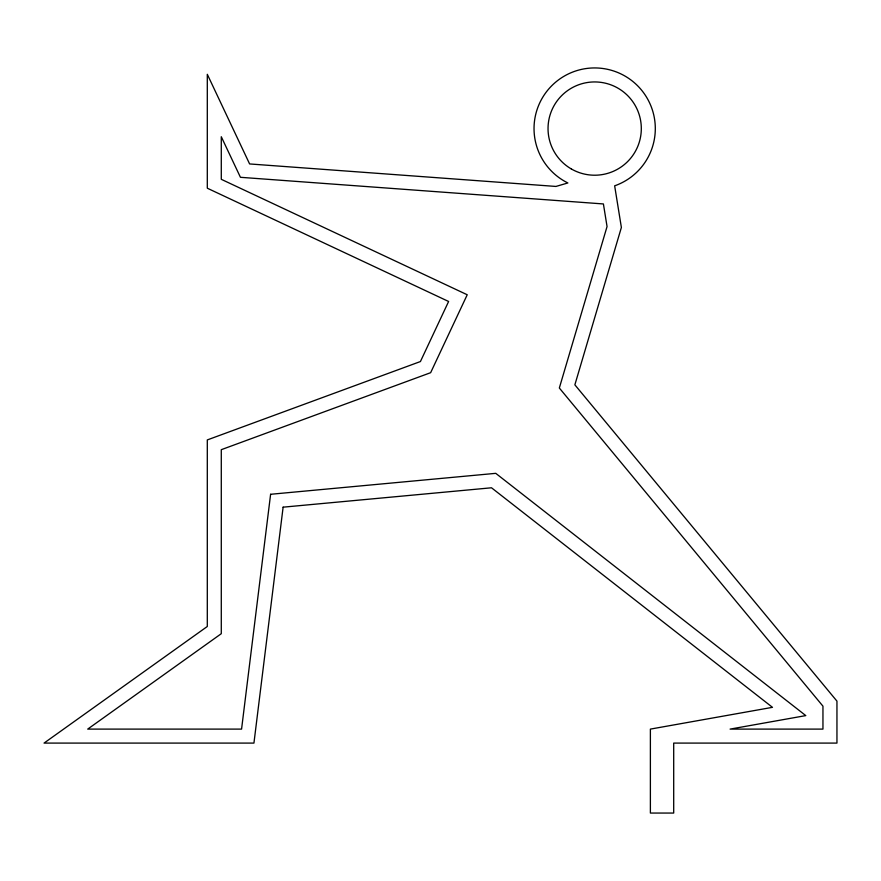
<?xml version="1.0" encoding="UTF-8"?>
<svg xmlns="http://www.w3.org/2000/svg" width="881" height="881" viewBox="0 0 881 881"><rect width="100%" height="100%" fill="white"/><g stroke="black" fill="none" stroke-linecap="round" stroke-linejoin="round"><path stroke-width="1.32" d="M270.61 494.285L241.57 729.105L87.715 729.105L221.285 633.692L221.285 449.684L430.644 372.685L467.227 294.761L221.285 179.317L221.285 136.731L240.436 177.301L603.408 203.952L607.053 226.549L559.336 388.014L822.953 706.166L822.953 729.105L730.096 729.105L805.785 715.603L495.75 473.339L270.61 494.285M283.12 507.17L253.937 743.09L44.05 743.09L207.299 626.49L207.299 439.927L420.424 361.54L448.616 301.478L207.299 188.204L207.299 74.301L249.609 163.943L555.944 186.442L567.86 182.962A60.635 60.635 0 0 1 548.962 88.728A60.635 60.635 0 0 1 644.892 94.597A60.635 60.635 0 0 1 614.652 185.825L621.38 227.463L574.864 384.832L836.95 701.122L836.95 743.09L673.701 743.09L673.701 813.053L650.387 813.053L650.387 729.105L772.472 707.333L491.51 487.788L283.12 507.17M571.351 168.965A46.638 46.638 0 0 0 641.313 128.582A46.638 46.638 0 0 0 571.351 88.188A46.638 46.638 0 0 0 571.351 168.965"/></g></svg>
